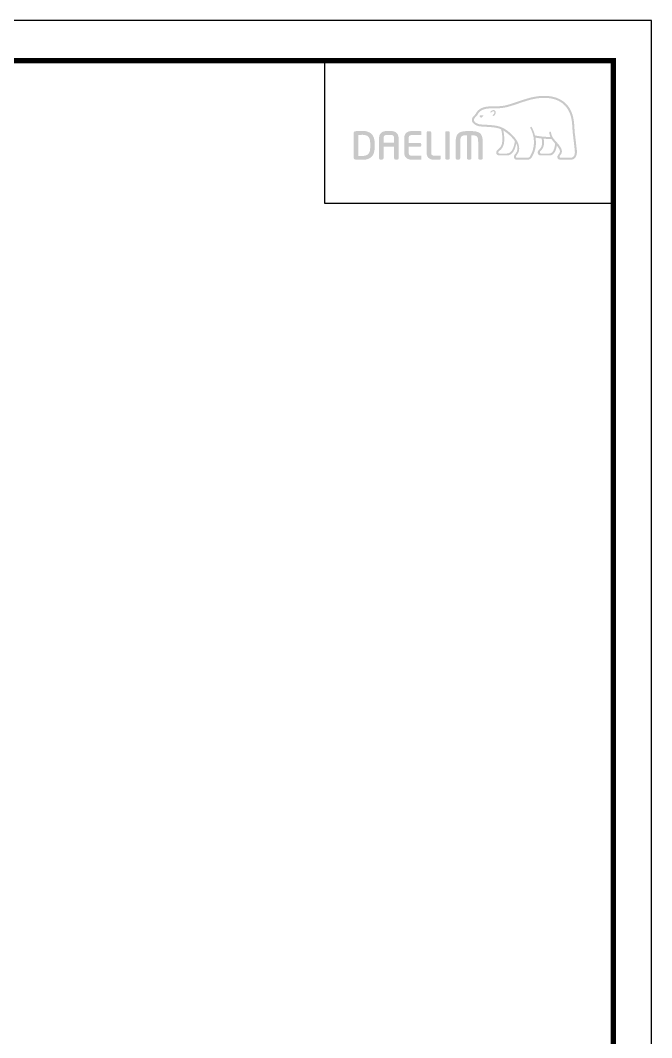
# Model space of a CAD drawing. Extents: x 857 to 1647, y 4681 to 5260.
# Drawn here: x 1436.6 to 1646.7, y 4921.3 to 5259.9 of the extents above; entities that cross this region are included whole.
import ezdxf

# ---------------------------------------------------------------- set-up
doc = ezdxf.new("R2010")
doc.units = 0
doc.header["$LTSCALE"] = 30
doc.header["$MEASUREMENT"] = 0
doc.layers.get('0').update_dxf_attribs({"linetype": 'CONTINUOUS'})

msp = doc.modelspace()

# ---------------------------------------------------------------- hatches: boundary and pattern name
h = msp.add_hatch(color=5)
edge = h.paths.add_edge_path()
edge.add_spline(control_points=[(1618.53, 5231.86), (1615.69, 5235.04), (1611.28, 5235.08), (1608.06, 5234.55)], knot_values=[4, 4, 4, 4, 5, 5, 5, 5], degree=3, periodic=0)
edge.add_spline(control_points=[(1608.06, 5234.55), (1606.11, 5234.22), (1604.22, 5233.58), (1602.39, 5232.96)], knot_values=[5, 5, 5, 5, 6, 6, 6, 6], degree=3, periodic=0)
edge.add_spline(control_points=[(1602.39, 5232.96), (1600.87, 5232.44), (1599.29, 5231.9), (1597.71, 5231.55)], knot_values=[6, 6, 6, 6, 7, 7, 7, 7], degree=3, periodic=0)
edge.add_spline(control_points=[(1597.71, 5231.55), (1596.61, 5231.32), (1595.23, 5231.32), (1594.02, 5231.31)], knot_values=[7, 7, 7, 7, 8, 8, 8, 8], degree=3, periodic=0)
edge.add_spline(control_points=[(1594.02, 5231.31), (1594.02, 5231.31), (1592.85, 5231.29), (1592.85, 5231.29)], knot_values=[8.00001, 8.00001, 8.00001, 8.00001, 9, 9, 9, 9], degree=3, periodic=0)
edge.add_spline(control_points=[(1592.85, 5231.29), (1590.57, 5231.23), (1589, 5230.44), (1588.23, 5228.94)], knot_values=[9, 9, 9, 9, 10, 10, 10, 10], degree=3, periodic=0)
edge.add_spline(control_points=[(1588.23, 5228.94), (1588.23, 5228.94), (1588.19, 5228.88), (1588.19, 5228.88)], knot_values=[10.00001, 10.00001, 10.00001, 10.00001, 11, 11, 11, 11], degree=3, periodic=0)
edge.add_spline(control_points=[(1588.19, 5228.88), (1588.06, 5228.66), (1587.89, 5228.47), (1587.69, 5228.28)], knot_values=[11, 11, 11, 11, 12, 12, 12, 12], degree=3, periodic=0)
edge.add_spline(control_points=[(1587.69, 5228.28), (1587.48, 5228.08), (1587.27, 5227.86), (1587.12, 5227.59)], knot_values=[12, 12, 12, 12, 13, 13, 13, 13], degree=3, periodic=0)
edge.add_spline(control_points=[(1587.12, 5227.59), (1586.82, 5227.08), (1586.8, 5226.56), (1587.05, 5226.08)], knot_values=[13, 13, 13, 13, 14, 14, 14, 14], degree=3, periodic=0)
edge.add_spline(control_points=[(1587.05, 5226.08), (1587.54, 5225.16), (1588.92, 5224.67), (1589.74, 5224.61), (1589.74, 5224.61), (1590.97, 5224.54), (1590.97, 5224.54)], knot_values=[14, 14, 14, 14, 15, 15, 15, 16, 16, 16, 16], degree=3, periodic=0)
edge.add_spline(control_points=[(1590.97, 5224.54), (1592.28, 5224.46), (1593.91, 5224.37), (1594.87, 5224.19)], knot_values=[16, 16, 16, 16, 17, 17, 17, 17], degree=3, periodic=0)
edge.add_spline(control_points=[(1594.87, 5224.19), (1595.48, 5224.08), (1596.07, 5223.89), (1596.62, 5223.65)], knot_values=[17, 17, 17, 17, 18, 18, 18, 18], degree=3, periodic=0)
edge.add_spline(control_points=[(1596.62, 5223.65), (1596.65, 5223.59), (1597.14, 5221.8), (1597.03, 5219.83)], knot_values=[18, 18, 18, 18, 19, 19, 19, 19], degree=3, periodic=0)
edge.add_spline(control_points=[(1597.03, 5219.83), (1596.95, 5218.03), (1596.15, 5217.41), (1595.59, 5216.95)], knot_values=[19, 19, 19, 19, 20, 20, 20, 20], degree=3, periodic=0)
edge.add_spline(control_points=[(1595.59, 5216.95), (1595.59, 5216.95), (1595.03, 5216.52), (1595, 5215.98)], knot_values=[20, 20, 20, 20, 21, 21, 21, 21], degree=3, periodic=0)
edge.add_spline(control_points=[(1595, 5215.98), (1594.97, 5215.7), (1595.05, 5215.44), (1595.22, 5215.26)], knot_values=[21, 21, 21, 21, 22, 22, 22, 22], degree=3, periodic=0)
edge.add_spline(control_points=[(1595.22, 5215.26), (1595.41, 5215.05), (1595.69, 5214.95), (1596.06, 5214.95), (1596.06, 5214.95), (1598.54, 5214.95), (1598.54, 5214.95)], knot_values=[22, 22, 22, 22, 23, 23, 23, 24, 24, 24, 24], degree=3, periodic=0)
edge.add_spline(control_points=[(1598.54, 5214.95), (1600.57, 5214.95), (1601.43, 5217.33), (1601.65, 5218.98)], knot_values=[24, 24, 24, 24, 25, 25, 25, 25], degree=3, periodic=0)
edge.add_spline(control_points=[(1601.65, 5218.98), (1602.25, 5217.8), (1602.23, 5216.46), (1601.47, 5215.61)], knot_values=[25, 25, 25, 25, 26, 26, 26, 26], degree=3, periodic=0)
edge.add_spline(control_points=[(1601.47, 5215.61), (1601.47, 5215.61), (1600.81, 5214.99), (1600.88, 5214.4)], knot_values=[26.00001, 26.00001, 26.00001, 26.00001, 27, 27, 27, 27], degree=3, periodic=0)
edge.add_spline(control_points=[(1600.88, 5214.4), (1600.95, 5213.78), (1601.46, 5213.54), (1601.88, 5213.54), (1601.88, 5213.54), (1605.41, 5213.54), (1605.41, 5213.54)], knot_values=[27, 27, 27, 27, 28, 28, 28, 29, 29, 29, 29], degree=3, periodic=0)
edge.add_spline(control_points=[(1605.41, 5213.54), (1606.04, 5213.54), (1606.53, 5213.82), (1606.86, 5214.36)], knot_values=[29, 29, 29, 29, 30, 30, 30, 30], degree=3, periodic=0)
edge.add_spline(control_points=[(1606.86, 5214.36), (1608.3, 5216.74), (1608.38, 5219.08), (1608.06, 5220.9)], knot_values=[30, 30, 30, 30, 31, 31, 31, 31], degree=3, periodic=0)
edge.add_spline(control_points=[(1608.06, 5220.9), (1608.49, 5220.81), (1609.21, 5220.68), (1610.09, 5220.59)], knot_values=[31, 31, 31, 31, 32, 32, 32, 32], degree=3, periodic=0)
edge.add_spline(control_points=[(1610.09, 5220.59), (1610.15, 5220.34), (1610.25, 5219.78), (1610.25, 5219.78)], knot_values=[32, 32, 32, 32, 33, 33, 33, 33], degree=3, periodic=0)
edge.add_spline(control_points=[(1610.25, 5219.78), (1610.27, 5219.57), (1610.27, 5219.38), (1610.27, 5219.2)], knot_values=[33, 33, 33, 33, 34, 34, 34, 34], degree=3, periodic=0)
edge.add_spline(control_points=[(1610.27, 5219.2), (1610.27, 5217.83), (1609.66, 5217.24), (1609.32, 5216.91)], knot_values=[34, 34, 34, 34, 35, 35, 35, 35], degree=3, periodic=0)
edge.add_spline(control_points=[(1609.32, 5216.91), (1609.31, 5216.91), (1608.84, 5216.44), (1608.79, 5216.04)], knot_values=[35, 35, 35, 35, 36, 36, 36, 36], degree=3, periodic=0)
edge.add_spline(control_points=[(1608.79, 5216.04), (1608.79, 5216.04), (1608.69, 5215.63), (1609.05, 5215.27)], knot_values=[36.00001, 36.00001, 36.00001, 36.00001, 37, 37, 37, 37], degree=3, periodic=0)
edge.add_spline(control_points=[(1609.05, 5215.27), (1609.24, 5215.06), (1609.56, 5214.95), (1609.97, 5214.95), (1609.97, 5214.95), (1612.71, 5214.95), (1612.71, 5214.95)], knot_values=[37, 37, 37, 37, 38, 38, 38, 39, 39, 39, 39], degree=3, periodic=0)
edge.add_spline(control_points=[(1612.71, 5214.95), (1614.47, 5214.95), (1615.01, 5217.12), (1615.18, 5218.23)], knot_values=[39, 39, 39, 39, 40, 40, 40, 40], degree=3, periodic=0)
edge.add_spline(control_points=[(1615.18, 5218.23), (1615.5, 5217.84), (1615.85, 5217.36), (1616.06, 5216.91)], knot_values=[40, 40, 40, 40, 41, 41, 41, 41], degree=3, periodic=0)
edge.add_spline(control_points=[(1616.06, 5216.91), (1616.21, 5216.6), (1616.23, 5216.26), (1616.12, 5215.93)], knot_values=[41, 41, 41, 41, 42, 42, 42, 42], degree=3, periodic=0)
edge.add_spline(control_points=[(1616.12, 5215.93), (1615.94, 5215.35), (1615.21, 5214.93), (1615.36, 5214.24)], knot_values=[42, 42, 42, 42, 43, 43, 43, 43], degree=3, periodic=0)
edge.add_spline(control_points=[(1615.36, 5214.24), (1615.49, 5213.7), (1615.94, 5213.54), (1616.4, 5213.54), (1616.4, 5213.54), (1619.92, 5213.54), (1619.92, 5213.54)], knot_values=[43, 43, 43, 43, 44, 44, 44, 45, 45, 45, 45], degree=3, periodic=0)
edge.add_spline(control_points=[(1619.92, 5213.54), (1619.95, 5213.54), (1620.65, 5213.53), (1621.22, 5214.13)], knot_values=[45, 45, 45, 45, 46, 46, 46, 46], degree=3, periodic=0)
edge.add_spline(control_points=[(1621.22, 5214.13), (1621.75, 5214.7), (1621.95, 5215.54), (1621.83, 5216.72)], knot_values=[46, 46, 46, 46, 47, 47, 47, 47], degree=3, periodic=0)
edge.add_spline(control_points=[(1621.83, 5216.72), (1621.83, 5216.72), (1621.3, 5221.33), (1621.3, 5221.33)], knot_values=[0, 0, 0, 0, 1, 1, 1, 1], degree=3, periodic=0)
edge.add_spline(control_points=[(1621.3, 5221.33), (1621.1, 5222.66), (1621.07, 5223.38), (1621.04, 5224.09), (1621.04, 5224.09), (1620.91, 5225.91), (1620.91, 5225.91)], knot_values=[1, 1, 1, 1, 2, 2, 2, 3, 3, 3, 3], degree=3, periodic=0)
edge.add_spline(control_points=[(1620.91, 5225.91), (1620.64, 5228.39), (1619.84, 5230.4), (1618.53, 5231.86)], knot_values=[3, 3, 3, 3, 4, 4, 4, 4], degree=3, periodic=0)
edge = h.paths.add_edge_path(flags=16)
edge.add_spline(control_points=[(1597.85, 5230.9), (1599.48, 5231.25), (1601.07, 5231.79), (1602.61, 5232.32)], knot_values=[31, 31, 31, 31, 32, 32, 32, 32], degree=3, periodic=0)
edge.add_spline(control_points=[(1602.61, 5232.32), (1604.41, 5232.93), (1606.27, 5233.57), (1608.18, 5233.89)], knot_values=[32, 32, 32, 32, 33, 33, 33, 33], degree=3, periodic=0)
edge.add_spline(control_points=[(1608.18, 5233.89), (1611.22, 5234.39), (1615.39, 5234.36), (1618.01, 5231.42)], knot_values=[33, 33, 33, 33, 34, 34, 34, 34], degree=3, periodic=0)
edge.add_spline(control_points=[(1618.01, 5231.42), (1619.23, 5230.05), (1619.98, 5228.17), (1620.23, 5225.84), (1620.23, 5225.84), (1620.36, 5224.06), (1620.36, 5224.06)], knot_values=[34, 34, 34, 34, 35, 35, 35, 36, 36, 36, 36], degree=3, periodic=0)
edge.add_spline(control_points=[(1620.36, 5224.06), (1620.39, 5223.34), (1620.43, 5222.6), (1620.62, 5221.24), (1620.62, 5221.24), (1621.15, 5216.65), (1621.15, 5216.65)], knot_values=[36, 36, 36, 36, 37, 37, 37, 38, 38, 38, 38], degree=3, periodic=0)
edge.add_spline(control_points=[(1621.15, 5216.65), (1621.24, 5215.7), (1621.09, 5215.01), (1620.73, 5214.6)], knot_values=[38, 38, 38, 38, 39, 39, 39, 39], degree=3, periodic=0)
edge.add_spline(control_points=[(1620.73, 5214.6), (1620.38, 5214.21), (1619.95, 5214.21), (1619.92, 5214.21), (1619.92, 5214.21), (1616.46, 5214.21), (1616.46, 5214.21)], knot_values=[0, 0, 0, 0, 1, 1, 1, 2, 2, 2, 2], degree=3, periodic=0)
edge.add_spline(control_points=[(1616.46, 5214.21), (1616.25, 5214.21), (1616.08, 5214.3), (1616.08, 5214.55)], knot_values=[2, 2, 2, 2, 3, 3, 3, 3], degree=3, periodic=0)
edge.add_spline(control_points=[(1616.08, 5214.55), (1616.08, 5214.91), (1616.55, 5215.21), (1616.72, 5215.67)], knot_values=[3, 3, 3, 3, 4, 4, 4, 4], degree=3, periodic=0)
edge.add_spline(control_points=[(1616.72, 5215.67), (1616.92, 5216.17), (1616.9, 5216.72), (1616.67, 5217.2)], knot_values=[4, 4, 4, 4, 5, 5, 5, 5], degree=3, periodic=0)
edge.add_spline(control_points=[(1616.67, 5217.2), (1616.26, 5218.07), (1615.65, 5218.75), (1615.06, 5219.42)], knot_values=[5, 5, 5, 5, 6, 6, 6, 6], degree=3, periodic=0)
edge.add_spline(control_points=[(1615.06, 5219.42), (1614.22, 5220.36), (1613.32, 5221.26), (1613.26, 5222.56)], knot_values=[6, 6, 6, 6, 7, 7, 7, 7], degree=3, periodic=0)
edge.add_spline(control_points=[(1613.26, 5222.56), (1613.24, 5222.74), (1613.16, 5222.93), (1612.97, 5222.92)], knot_values=[7, 7, 7, 7, 8, 8, 8, 8], degree=3, periodic=0)
edge.add_spline(control_points=[(1612.97, 5222.92), (1612.79, 5222.91), (1612.67, 5222.74), (1612.67, 5222.51)], knot_values=[8, 8, 8, 8, 9, 9, 9, 9], degree=3, periodic=0)
edge.add_spline(control_points=[(1612.67, 5222.51), (1612.71, 5222.01), (1612.84, 5221.56), (1613.01, 5221.15)], knot_values=[9, 9, 9, 9, 10, 10, 10, 10], degree=3, periodic=0)
edge.add_spline(control_points=[(1613.01, 5221.15), (1610.74, 5221.05), (1608.45, 5221.51), (1607.9, 5221.62)], knot_values=[10, 10, 10, 10, 11, 11, 11, 11], degree=3, periodic=0)
edge.add_spline(control_points=[(1607.9, 5221.62), (1607.5, 5223.25), (1606.85, 5224.3), (1606.84, 5224.33)], knot_values=[11, 11, 11, 11, 12, 12, 12, 12], degree=3, periodic=0)
edge.add_spline(control_points=[(1606.84, 5224.33), (1606.74, 5224.49), (1606.56, 5224.55), (1606.43, 5224.47)], knot_values=[12, 12, 12, 12, 13, 13, 13, 13], degree=3, periodic=0)
edge.add_spline(control_points=[(1606.43, 5224.47), (1606.3, 5224.39), (1606.27, 5224.19), (1606.37, 5224.04)], knot_values=[13, 13, 13, 13, 14, 14, 14, 14], degree=3, periodic=0)
edge.add_spline(control_points=[(1606.37, 5224.04), (1606.4, 5223.99), (1609.11, 5219.38), (1606.28, 5214.7)], knot_values=[14, 14, 14, 14, 15, 15, 15, 15], degree=3, periodic=0)
edge.add_spline(control_points=[(1606.28, 5214.7), (1606.08, 5214.37), (1605.8, 5214.21), (1605.41, 5214.21), (1605.41, 5214.21), (1601.9, 5214.21), (1601.9, 5214.21)], knot_values=[15, 15, 15, 15, 16, 16, 16, 17, 17, 17, 17], degree=3, periodic=0)
edge.add_spline(control_points=[(1601.9, 5214.21), (1601.75, 5214.21), (1601.54, 5214.31), (1601.54, 5214.55)], knot_values=[17, 17, 17, 17, 18, 18, 18, 18], degree=3, periodic=0)
edge.add_spline(control_points=[(1601.54, 5214.55), (1601.54, 5214.79), (1601.88, 5215.16), (1601.88, 5215.16)], knot_values=[18, 18, 18, 18, 19, 19, 19, 19], degree=3, periodic=0)
edge.add_spline(control_points=[(1601.88, 5215.16), (1603.29, 5216.74), (1602.58, 5219.2), (1601.21, 5220.83)], knot_values=[19, 19, 19, 19, 20, 20, 20, 20], degree=3, periodic=0)
edge.add_spline(control_points=[(1601.21, 5220.83), (1599.89, 5222.4), (1597.74, 5224.37), (1594.99, 5224.86)], knot_values=[20, 20, 20, 20, 21, 21, 21, 21], degree=3, periodic=0)
edge.add_spline(control_points=[(1594.99, 5224.86), (1593.99, 5225.04), (1592.34, 5225.14), (1591.01, 5225.21), (1591.01, 5225.21), (1589.79, 5225.28), (1589.79, 5225.28)], knot_values=[21, 21, 21, 21, 22, 22, 22, 23, 23, 23, 23], degree=3, periodic=0)
edge.add_spline(control_points=[(1589.79, 5225.28), (1589.12, 5225.33), (1588, 5225.75), (1587.65, 5226.4)], knot_values=[23, 23, 23, 23, 24, 24, 24, 24], degree=3, periodic=0)
edge.add_spline(control_points=[(1587.65, 5226.4), (1587.5, 5226.67), (1587.52, 5226.95), (1587.71, 5227.25)], knot_values=[24, 24, 24, 24, 25, 25, 25, 25], degree=3, periodic=0)
edge.add_spline(control_points=[(1587.71, 5227.25), (1587.83, 5227.45), (1588, 5227.63), (1588.18, 5227.81)], knot_values=[25, 25, 25, 25, 26, 26, 26, 26], degree=3, periodic=0)
edge.add_spline(control_points=[(1588.18, 5227.81), (1588.39, 5228.03), (1588.61, 5228.25), (1588.78, 5228.54)], knot_values=[26, 26, 26, 26, 27, 27, 27, 27], degree=3, periodic=0)
edge.add_spline(control_points=[(1588.78, 5228.54), (1588.78, 5228.54), (1588.83, 5228.63), (1588.83, 5228.63)], knot_values=[27.00001, 27.00001, 27.00001, 27.00001, 28, 28, 28, 28], degree=3, periodic=0)
edge.add_spline(control_points=[(1588.83, 5228.63), (1589.5, 5229.9), (1590.84, 5230.56), (1592.88, 5230.62)], knot_values=[28, 28, 28, 28, 29, 29, 29, 29], degree=3, periodic=0)
edge.add_spline(control_points=[(1592.88, 5230.62), (1592.88, 5230.62), (1594.02, 5230.63), (1594.02, 5230.63)], knot_values=[29.00001, 29.00001, 29.00001, 29.00001, 30, 30, 30, 30], degree=3, periodic=0)
edge.add_spline(control_points=[(1594.02, 5230.63), (1595.26, 5230.64), (1596.69, 5230.65), (1597.85, 5230.9)], knot_values=[30, 30, 30, 30, 31, 31, 31, 31], degree=3, periodic=0)
edge = h.paths.add_edge_path(flags=0)
edge.add_spline(control_points=[(1594.51, 5229.95), (1594.74, 5229.77), (1594.89, 5229.51), (1594.85, 5229.19)], knot_values=[8, 8, 8, 8, 9, 9, 9, 9], degree=3, periodic=0)
edge.add_spline(control_points=[(1594.85, 5229.19), (1594.81, 5228.74), (1594.42, 5228.25), (1594.12, 5228.1)], knot_values=[7, 7, 7, 7, 8, 8, 8, 8], degree=3, periodic=0)
edge.add_spline(control_points=[(1594.12, 5228.1), (1594.02, 5228.06), (1593.88, 5228.09), (1593.84, 5228.19)], knot_values=[6, 6, 6, 6, 7, 7, 7, 7], degree=3, periodic=0)
edge.add_spline(control_points=[(1593.84, 5228.19), (1593.79, 5228.29), (1593.85, 5228.42), (1593.95, 5228.48)], knot_values=[5, 5, 5, 5, 6, 6, 6, 6], degree=3, periodic=0)
edge.add_spline(control_points=[(1593.95, 5228.48), (1594.12, 5228.58), (1594.37, 5228.9), (1594.4, 5229.18)], knot_values=[4, 4, 4, 4, 5, 5, 5, 5], degree=3, periodic=0)
edge.add_spline(control_points=[(1594.4, 5229.18), (1594.42, 5229.35), (1594.37, 5229.49), (1594.23, 5229.59)], knot_values=[3, 3, 3, 3, 4, 4, 4, 4], degree=3, periodic=0)
edge.add_spline(control_points=[(1594.23, 5229.59), (1593.87, 5229.84), (1593.44, 5229.34), (1593.4, 5229.31)], knot_values=[2, 2, 2, 2, 3, 3, 3, 3], degree=3, periodic=0)
edge.add_spline(control_points=[(1593.4, 5229.31), (1593.32, 5229.22), (1593.19, 5229.2), (1593.12, 5229.27)], knot_values=[1, 1, 1, 1, 2, 2, 2, 2], degree=3, periodic=0)
edge.add_spline(control_points=[(1593.12, 5229.27), (1593.02, 5229.34), (1593.04, 5229.48), (1593.12, 5229.57)], knot_values=[0, 0, 0, 0, 1, 1, 1, 1], degree=3, periodic=0)
edge.add_spline(control_points=[(1593.12, 5229.57), (1593.34, 5229.81), (1593.95, 5230.33), (1594.51, 5229.95)], knot_values=[9, 9, 9, 9, 10, 10, 10, 10], degree=3, periodic=0)
edge = h.paths.add_edge_path(flags=16)
edge.add_spline(control_points=[(1597.67, 5219.8), (1597.74, 5221.22), (1597.53, 5222.53), (1597.37, 5223.25), (1597.37, 5223.25), (1599.58, 5221.99), (1601.2, 5219.72)], knot_values=[5, 5, 5, 5, 6, 6, 6, 7, 7, 7, 7], degree=3, periodic=0)
edge.add_spline(control_points=[(1601.2, 5219.72), (1601.07, 5218.75), (1600.54, 5215.59), (1598.54, 5215.59), (1598.54, 5215.59), (1596.06, 5215.59), (1596.06, 5215.59)], knot_values=[0, 0, 0, 0, 1, 1, 1, 2, 2, 2, 2], degree=3, periodic=0)
edge.add_spline(control_points=[(1596.06, 5215.59), (1595.87, 5215.59), (1595.66, 5215.74), (1595.66, 5215.98)], knot_values=[2, 2, 2, 2, 3, 3, 3, 3], degree=3, periodic=0)
edge.add_spline(control_points=[(1595.66, 5215.98), (1595.66, 5216.21), (1595.97, 5216.45), (1596, 5216.46)], knot_values=[3, 3, 3, 3, 4, 4, 4, 4], degree=3, periodic=0)
edge.add_spline(control_points=[(1596, 5216.46), (1596.62, 5216.96), (1597.56, 5217.72), (1597.67, 5219.8)], knot_values=[4, 4, 4, 4, 5, 5, 5, 5], degree=3, periodic=0)
edge = h.paths.add_edge_path(flags=0)
edge.add_spline(control_points=[(1590.71, 5228.25), (1590.71, 5228.25), (1590.79, 5228.21), (1590.67, 5228.07)], knot_values=[1.00001, 1.00001, 1.00001, 1.00001, 2, 2, 2, 2], degree=3, periodic=0)
edge.add_spline(control_points=[(1590.67, 5228.07), (1590.37, 5227.65), (1590.07, 5227.56), (1590.07, 5227.56)], knot_values=[2, 2, 2, 2, 2.99999, 2.99999, 2.99999, 2.99999], degree=3, periodic=0)
edge.add_spline(control_points=[(1590.07, 5227.56), (1590.07, 5227.56), (1589.85, 5227.48), (1589.72, 5227.63)], knot_values=[3.00001, 3.00001, 3.00001, 3.00001, 4, 4, 4, 4], degree=3, periodic=0)
edge.add_spline(control_points=[(1589.72, 5227.63), (1589.47, 5227.93), (1589.45, 5228.1), (1589.45, 5228.1), (1589.45, 5228.1), (1589.43, 5228.23), (1589.56, 5228.26)], knot_values=[4, 4, 4, 4, 5, 5, 5, 6, 6, 6, 6], degree=3, periodic=0)
edge.add_spline(control_points=[(1590.71, 5228.25), (1590.07, 5228.49), (1589.56, 5228.26), (1589.56, 5228.26)], knot_values=[0.00001, 0.00001, 0.00001, 0.00001, 1, 1, 1, 1], degree=3, periodic=0)
edge = h.paths.add_edge_path(flags=16)
edge.add_spline(control_points=[(1610.77, 5220.53), (1611.55, 5220.48), (1612.52, 5220.44), (1613.35, 5220.49)], knot_values=[6, 6, 6, 6, 7, 7, 7, 7], degree=3, periodic=0)
edge.add_spline(control_points=[(1613.35, 5220.49), (1613.67, 5219.99), (1614.2, 5219.37), (1614.6, 5218.9)], knot_values=[7, 7, 7, 7, 8, 8, 8, 8], degree=3, periodic=0)
edge.add_spline(control_points=[(1614.6, 5218.9), (1614.6, 5218.86), (1614.38, 5215.59), (1612.71, 5215.59)], knot_values=[9, 9, 9, 9, 10, 10, 10, 10], degree=3, periodic=0)
edge.add_spline(control_points=[(1612.71, 5215.59), (1612.71, 5215.59), (1609.89, 5215.59), (1609.89, 5215.59)], knot_values=[0, 0, 0, 0, 1, 1, 1, 1], degree=3, periodic=0)
edge.add_spline(control_points=[(1609.89, 5215.59), (1609.67, 5215.59), (1609.51, 5215.76), (1609.51, 5215.98)], knot_values=[1, 1, 1, 1, 2, 2, 2, 2], degree=3, periodic=0)
edge.add_spline(control_points=[(1609.51, 5215.98), (1609.51, 5216.19), (1609.74, 5216.44), (1609.76, 5216.45)], knot_values=[2, 2, 2, 2, 3, 3, 3, 3], degree=3, periodic=0)
edge.add_spline(control_points=[(1609.76, 5216.45), (1610.34, 5217.01), (1610.92, 5217.77), (1610.92, 5219.19)], knot_values=[3, 3, 3, 3, 4, 4, 4, 4], degree=3, periodic=0)
edge.add_spline(control_points=[(1610.92, 5219.19), (1610.92, 5219.4), (1610.91, 5219.62), (1610.88, 5219.85)], knot_values=[4, 4, 4, 4, 5, 5, 5, 5], degree=3, periodic=0)
edge.add_spline(control_points=[(1610.88, 5219.85), (1610.88, 5219.85), (1610.81, 5220.26), (1610.77, 5220.53)], knot_values=[5.00001, 5.00001, 5.00001, 5.00001, 6, 6, 6, 6], degree=3, periodic=0)
h = msp.add_hatch(color=5)
edge = h.paths.add_edge_path()
edge.add_spline(control_points=[(1554.52, 5219.15), (1554.52, 5221.74), (1553.14, 5223.12), (1550.52, 5223.12)], knot_values=[7, 7, 7, 7, 8, 8, 8, 8], degree=3, periodic=0)
edge.add_spline(control_points=[(1550.52, 5223.12), (1549.56, 5223.12), (1548.34, 5223.07), (1547.94, 5223)], knot_values=[0, 0, 0, 0, 1, 1, 1, 1], degree=3, periodic=0)
edge.add_spline(control_points=[(1547.94, 5223), (1547.7, 5222.96), (1547.54, 5222.77), (1547.54, 5222.53), (1547.54, 5222.53), (1547.54, 5214.11), (1547.54, 5214.11)], knot_values=[1, 1, 1, 1, 2, 2, 2, 3, 3, 3, 3], degree=3, periodic=0)
edge.add_spline(control_points=[(1547.54, 5214.11), (1547.54, 5213.85), (1547.7, 5213.67), (1547.96, 5213.62)], knot_values=[3, 3, 3, 3, 4, 4, 4, 4], degree=3, periodic=0)
edge.add_spline(control_points=[(1547.96, 5213.62), (1548.34, 5213.57), (1549.55, 5213.5), (1550.52, 5213.5)], knot_values=[4, 4, 4, 4, 5, 5, 5, 5], degree=3, periodic=0)
edge.add_spline(control_points=[(1550.52, 5213.5), (1553.14, 5213.5), (1554.52, 5214.88), (1554.52, 5217.49), (1554.52, 5217.49), (1554.52, 5219.15), (1554.52, 5219.15)], knot_values=[5, 5, 5, 5, 6, 6, 6, 7, 7, 7, 7], degree=3, periodic=0)
edge = h.paths.add_edge_path(flags=16)
edge.add_spline(control_points=[(1550.51, 5221.83), (1552.26, 5221.83), (1553.04, 5220.99), (1553.04, 5219.15), (1553.04, 5219.15), (1553.04, 5218.73), (1553.04, 5218.32)], knot_values=[4, 4, 4, 4, 5, 5, 5, 5.5, 5.5, 5.5, 5.5], degree=3, periodic=0)
edge.add_spline(control_points=[(1553.04, 5218.32), (1553.04, 5217.9), (1553.04, 5217.49), (1553.04, 5217.49)], knot_values=[5.5, 5.5, 5.5, 5.5, 6, 6, 6, 6], degree=3, periodic=0)
edge.add_spline(control_points=[(1553.04, 5217.49), (1553.04, 5215.68), (1552.21, 5214.8), (1550.52, 5214.8)], knot_values=[0, 0, 0, 0, 1, 1, 1, 1], degree=3, periodic=0)
edge.add_spline(control_points=[(1550.52, 5214.8), (1550.52, 5214.8), (1549.35, 5214.82), (1549.05, 5214.83), (1549.05, 5214.83), (1549.05, 5221.75), (1549.05, 5221.75)], knot_values=[1.00001, 1.00001, 1.00001, 1.00001, 2, 2, 2, 3, 3, 3, 3], degree=3, periodic=0)
edge.add_spline(control_points=[(1549.05, 5221.75), (1549.66, 5221.82), (1550.51, 5221.83), (1550.51, 5221.83)], knot_values=[3, 3, 3, 3, 4, 4, 4, 4], degree=3, periodic=0)
h = msp.add_hatch(color=5)
edge = h.paths.add_edge_path()
edge.add_spline(control_points=[(1562.51, 5220.41), (1562.51, 5222.29), (1561.61, 5223.12), (1559.6, 5223.12)], knot_values=[13, 13, 13, 13, 14, 14, 14, 14], degree=3, periodic=0)
edge.add_spline(control_points=[(1559.6, 5223.12), (1559.6, 5223.12), (1558.87, 5223.12), (1558.87, 5223.12)], knot_values=[0.00001, 0.00001, 0.00001, 0.00001, 1, 1, 1, 1], degree=3, periodic=0)
edge.add_spline(control_points=[(1558.87, 5223.12), (1556.86, 5223.12), (1555.97, 5222.29), (1555.97, 5220.41), (1555.97, 5220.41), (1555.97, 5214), (1555.97, 5214)], knot_values=[1, 1, 1, 1, 2, 2, 2, 3, 3, 3, 3], degree=3, periodic=0)
edge.add_spline(control_points=[(1555.97, 5214), (1555.97, 5213.77), (1556.15, 5213.59), (1556.37, 5213.59)], knot_values=[3, 3, 3, 3, 4, 4, 4, 4], degree=3, periodic=0)
edge.add_spline(control_points=[(1556.37, 5213.59), (1556.37, 5213.59), (1557.07, 5213.59), (1557.07, 5213.59)], knot_values=[4.00001, 4.00001, 4.00001, 4.00001, 5, 5, 5, 5], degree=3, periodic=0)
edge.add_spline(control_points=[(1557.07, 5213.59), (1557.31, 5213.59), (1557.47, 5213.81), (1557.47, 5214), (1557.47, 5214), (1557.47, 5214.92), (1557.47, 5215.86)], knot_values=[5, 5, 5, 5, 6, 6, 6, 6.5, 6.5, 6.5, 6.5], degree=3, periodic=0)
edge.add_spline(control_points=[(1557.47, 5215.86), (1557.47, 5216.81), (1557.47, 5217.77), (1557.47, 5217.84), (1557.47, 5217.84), (1561.01, 5217.84), (1561.01, 5217.84)], knot_values=[6.5, 6.5, 6.5, 6.5, 7, 7, 7, 8, 8, 8, 8], degree=3, periodic=0)
edge.add_spline(control_points=[(1561.01, 5217.84), (1561.01, 5217.69), (1561.01, 5214), (1561.01, 5214)], knot_values=[8, 8, 8, 8, 9, 9, 9, 9], degree=3, periodic=0)
edge.add_spline(control_points=[(1561.01, 5214), (1561.01, 5213.77), (1561.19, 5213.59), (1561.41, 5213.59)], knot_values=[9, 9, 9, 9, 10, 10, 10, 10], degree=3, periodic=0)
edge.add_spline(control_points=[(1561.41, 5213.59), (1561.41, 5213.59), (1562.11, 5213.59), (1562.11, 5213.59)], knot_values=[10.00001, 10.00001, 10.00001, 10.00001, 11, 11, 11, 11], degree=3, periodic=0)
edge.add_spline(control_points=[(1562.11, 5213.59), (1562.35, 5213.59), (1562.51, 5213.82), (1562.51, 5214), (1562.51, 5214), (1562.51, 5220.41), (1562.51, 5220.41)], knot_values=[11, 11, 11, 11, 12, 12, 12, 13, 13, 13, 13], degree=3, periodic=0)
edge = h.paths.add_edge_path(flags=16)
edge.add_spline(control_points=[(1557.47, 5220.41), (1557.47, 5221.6), (1557.81, 5221.8), (1558.87, 5221.8)], knot_values=[2, 2, 2, 2, 3, 3, 3, 3], degree=3, periodic=0)
edge.add_spline(control_points=[(1558.87, 5221.8), (1558.87, 5221.8), (1559.6, 5221.8), (1559.6, 5221.8)], knot_values=[3.00001, 3.00001, 3.00001, 3.00001, 4, 4, 4, 4], degree=3, periodic=0)
edge.add_spline(control_points=[(1559.6, 5221.8), (1560.66, 5221.8), (1561.01, 5221.6), (1561.01, 5220.41)], knot_values=[4, 4, 4, 4, 5, 5, 5, 5], degree=3, periodic=0)
edge.add_spline(control_points=[(1561.01, 5220.41), (1561.01, 5220.41), (1561.01, 5219.27), (1561.01, 5219.16)], knot_values=[5.00001, 5.00001, 5.00001, 5.00001, 6, 6, 6, 6], degree=3, periodic=0)
edge.add_spline(control_points=[(1561.01, 5219.16), (1561.01, 5219.16), (1557.47, 5219.16), (1557.47, 5219.16)], knot_values=[0, 0, 0, 0, 1, 1, 1, 1], degree=3, periodic=0)
edge.add_spline(control_points=[(1557.47, 5219.16), (1557.47, 5219.27), (1557.47, 5220.41), (1557.47, 5220.41)], knot_values=[1, 1, 1, 1, 2, 2, 2, 2], degree=3, periodic=0)
h = msp.add_hatch(color=5)
edge = h.paths.add_edge_path()
edge.add_spline(control_points=[(1565.88, 5219.15), (1565.88, 5219.27), (1565.88, 5220.67), (1565.88, 5220.67)], knot_values=[14, 14, 14, 14, 15, 15, 15, 15], degree=3, periodic=0)
edge.add_spline(control_points=[(1565.88, 5220.67), (1565.88, 5221.38), (1565.88, 5221.77), (1567.27, 5221.77), (1567.27, 5221.77), (1567.96, 5221.77), (1568.65, 5221.77)], knot_values=[15, 15, 15, 15, 16, 16, 16, 16.5, 16.5, 16.5, 16.5], degree=3, periodic=0)
edge.add_spline(control_points=[(1568.65, 5221.77), (1569.34, 5221.77), (1570.03, 5221.77), (1570.03, 5221.77), (1570.03, 5221.77), (1570.03, 5222.08), (1570.03, 5222.39)], knot_values=[16.5, 16.5, 16.5, 16.5, 17, 17, 17, 17.5, 17.5, 17.5, 17.5], degree=3, periodic=0)
edge.add_spline(control_points=[(1570.03, 5222.39), (1570.03, 5222.71), (1570.03, 5223.02), (1570.03, 5223.02)], knot_values=[17.5, 17.5, 17.5, 17.5, 18, 18, 18, 18], degree=3, periodic=0)
edge.add_spline(control_points=[(1570.03, 5223.02), (1570.03, 5223.02), (1569.75, 5223.05), (1569.75, 5223.05)], knot_values=[18.00001, 18.00001, 18.00001, 18.00001, 19, 19, 19, 19], degree=3, periodic=0)
edge.add_spline(control_points=[(1569.75, 5223.05), (1569.19, 5223.09), (1567.95, 5223.12), (1567.25, 5223.12)], knot_values=[19, 19, 19, 19, 20, 20, 20, 20], degree=3, periodic=0)
edge.add_spline(control_points=[(1567.25, 5223.12), (1565.3, 5223.12), (1564.36, 5222.33), (1564.36, 5220.67)], knot_values=[20, 20, 20, 20, 21, 21, 21, 21], degree=3, periodic=0)
edge.add_spline(control_points=[(1564.36, 5220.67), (1564.36, 5220.67), (1564.36, 5215.95), (1564.36, 5215.95)], knot_values=[0, 0, 0, 0, 1, 1, 1, 1], degree=3, periodic=0)
edge.add_spline(control_points=[(1564.36, 5215.95), (1564.36, 5214.3), (1565.3, 5213.5), (1567.25, 5213.5)], knot_values=[1, 1, 1, 1, 2, 2, 2, 2], degree=3, periodic=0)
edge.add_spline(control_points=[(1567.25, 5213.5), (1568.11, 5213.5), (1569.27, 5213.52), (1569.75, 5213.57)], knot_values=[2, 2, 2, 2, 3, 3, 3, 3], degree=3, periodic=0)
edge.add_spline(control_points=[(1569.75, 5213.57), (1569.75, 5213.57), (1569.96, 5213.58), (1569.96, 5213.58)], knot_values=[3.00001, 3.00001, 3.00001, 3.00001, 3.99999, 3.99999, 3.99999, 3.99999], degree=3, periodic=0)
edge.add_spline(control_points=[(1569.96, 5213.58), (1569.96, 5213.58), (1569.96, 5213.58), (1569.96, 5213.58), (1569.96, 5213.58), (1570.03, 5213.59), (1570.03, 5213.59)], knot_values=[3.99999, 3.99999, 3.99999, 3.99999, 4, 4, 4, 4.99999, 4.99999, 4.99999, 4.99999], degree=3, periodic=0)
edge.add_spline(control_points=[(1570.03, 5213.59), (1570.03, 5213.59), (1570.03, 5213.59), (1570.03, 5213.59), (1570.03, 5213.59), (1570.03, 5213.91), (1570.03, 5214.22)], knot_values=[4.99999, 4.99999, 4.99999, 4.99999, 5.25, 5.25, 5.25, 5.5, 5.5, 5.5, 5.5], degree=3, periodic=0)
edge.add_spline(control_points=[(1570.03, 5214.22), (1570.03, 5214.54), (1570.03, 5214.86), (1570.03, 5214.86), (1570.03, 5214.86), (1567.27, 5214.86), (1567.27, 5214.86)], knot_values=[5.5, 5.5, 5.5, 5.5, 6, 6, 6, 7, 7, 7, 7], degree=3, periodic=0)
edge.add_spline(control_points=[(1567.27, 5214.86), (1565.88, 5214.86), (1565.88, 5215.24), (1565.88, 5215.95), (1565.88, 5215.95), (1565.88, 5217.71), (1565.88, 5217.85)], knot_values=[7, 7, 7, 7, 8, 8, 8, 9, 9, 9, 9], degree=3, periodic=0)
edge.add_spline(control_points=[(1565.88, 5217.85), (1566.01, 5217.85), (1569.61, 5217.85), (1569.61, 5217.85)], knot_values=[9, 9, 9, 9, 10, 10, 10, 10], degree=3, periodic=0)
edge.add_spline(control_points=[(1569.61, 5217.85), (1569.83, 5217.85), (1570.03, 5218.02), (1570.03, 5218.25)], knot_values=[10, 10, 10, 10, 11, 11, 11, 11], degree=3, periodic=0)
edge.add_spline(control_points=[(1570.03, 5218.25), (1570.03, 5218.25), (1570.03, 5218.72), (1570.03, 5218.72)], knot_values=[11.00001, 11.00001, 11.00001, 11.00001, 12, 12, 12, 12], degree=3, periodic=0)
edge.add_spline(control_points=[(1570.03, 5218.72), (1570.03, 5218.96), (1569.83, 5219.15), (1569.61, 5219.15), (1569.61, 5219.15), (1566.01, 5219.15), (1565.88, 5219.15)], knot_values=[12, 12, 12, 12, 13, 13, 13, 14, 14, 14, 14], degree=3, periodic=0)
h = msp.add_hatch(color=5)
edge = h.paths.add_edge_path()
edge.add_spline(control_points=[(1574.63, 5214.86), (1573.34, 5214.86), (1573.34, 5215.35), (1573.34, 5215.82), (1573.34, 5215.82), (1573.34, 5222.62), (1573.34, 5222.62)], knot_values=[9, 9, 9, 9, 10, 10, 10, 11, 11, 11, 11], degree=3, periodic=0)
edge.add_spline(control_points=[(1573.34, 5222.62), (1573.34, 5222.85), (1573.14, 5223.04), (1572.91, 5223.04)], knot_values=[11, 11, 11, 11, 12, 12, 12, 12], degree=3, periodic=0)
edge.add_spline(control_points=[(1572.91, 5223.04), (1572.91, 5223.04), (1572.27, 5223.04), (1572.27, 5223.04)], knot_values=[12.00001, 12.00001, 12.00001, 12.00001, 12.99999, 12.99999, 12.99999, 12.99999], degree=3, periodic=0)
edge.add_spline(control_points=[(1572.27, 5223.04), (1572.03, 5223.04), (1571.83, 5222.85), (1571.83, 5222.62), (1571.83, 5222.62), (1571.83, 5215.95), (1571.83, 5215.95)], knot_values=[0, 0, 0, 0, 1, 1, 1, 2, 2, 2, 2], degree=3, periodic=0)
edge.add_spline(control_points=[(1571.83, 5215.95), (1571.83, 5213.78), (1573.32, 5213.5), (1574.61, 5213.5)], knot_values=[2, 2, 2, 2, 3, 3, 3, 3], degree=3, periodic=0)
edge.add_spline(control_points=[(1574.61, 5213.5), (1575.56, 5213.5), (1575.79, 5213.54), (1576.08, 5213.59)], knot_values=[3, 3, 3, 3, 4, 4, 4, 4], degree=3, periodic=0)
edge.add_spline(control_points=[(1576.08, 5213.59), (1576.08, 5213.59), (1576.25, 5213.61), (1576.25, 5213.61)], knot_values=[4.00001, 4.00001, 4.00001, 4.00001, 4.99999, 4.99999, 4.99999, 4.99999], degree=3, periodic=0)
edge.add_spline(control_points=[(1576.25, 5213.61), (1576.25, 5213.61), (1576.25, 5213.61), (1576.25, 5213.61), (1576.25, 5213.61), (1576.46, 5213.65), (1576.46, 5213.65)], knot_values=[4.99999, 4.99999, 4.99999, 4.99999, 5.499995, 5.499995, 5.499995, 5.99999, 5.99999, 5.99999, 5.99999], degree=3, periodic=0)
edge.add_spline(control_points=[(1576.46, 5213.65), (1576.46, 5213.65), (1576.46, 5213.65), (1576.46, 5213.65), (1576.46, 5213.65), (1576.53, 5213.66), (1576.53, 5213.66)], knot_values=[5.99999, 5.99999, 5.99999, 5.99999, 6.499995, 6.499995, 6.499995, 6.99999, 6.99999, 6.99999, 6.99999], degree=3, periodic=0)
edge.add_spline(control_points=[(1576.53, 5213.66), (1576.53, 5213.66), (1576.53, 5213.66), (1576.53, 5213.66), (1576.53, 5213.66), (1576.53, 5213.96), (1576.53, 5214.26)], knot_values=[6.99999, 6.99999, 6.99999, 6.99999, 7.25, 7.25, 7.25, 7.5, 7.5, 7.5, 7.5], degree=3, periodic=0)
edge.add_spline(control_points=[(1576.53, 5214.26), (1576.53, 5214.56), (1576.53, 5214.86), (1576.53, 5214.86), (1576.53, 5214.86), (1574.63, 5214.86), (1574.63, 5214.86)], knot_values=[7.5, 7.5, 7.5, 7.5, 8, 8, 8, 9, 9, 9, 9], degree=3, periodic=0)
h = msp.add_hatch(color=5)
edge = h.paths.add_edge_path()
edge.add_spline(control_points=[(1579.12, 5213.59), (1579.36, 5213.59), (1579.51, 5213.81), (1579.51, 5214), (1579.51, 5214), (1579.51, 5222.63), (1579.51, 5222.63)], knot_values=[4, 4, 4, 4, 5, 5, 5, 6, 6, 6, 6], degree=3, periodic=0)
edge.add_spline(control_points=[(1579.51, 5222.63), (1579.51, 5222.86), (1579.34, 5223.04), (1579.12, 5223.04)], knot_values=[6, 6, 6, 6, 7, 7, 7, 7], degree=3, periodic=0)
edge.add_spline(control_points=[(1579.12, 5223.04), (1579.12, 5223.04), (1578.42, 5223.04), (1578.42, 5223.04)], knot_values=[7.00001, 7.00001, 7.00001, 7.00001, 7.99999, 7.99999, 7.99999, 7.99999], degree=3, periodic=0)
edge.add_spline(control_points=[(1578.42, 5223.04), (1578.16, 5223.04), (1578.01, 5222.83), (1578.01, 5222.63), (1578.01, 5222.63), (1578.01, 5214), (1578.01, 5214)], knot_values=[0, 0, 0, 0, 1, 1, 1, 2, 2, 2, 2], degree=3, periodic=0)
edge.add_spline(control_points=[(1578.01, 5214), (1578.01, 5213.77), (1578.2, 5213.59), (1578.42, 5213.59)], knot_values=[2, 2, 2, 2, 3, 3, 3, 3], degree=3, periodic=0)
edge.add_spline(control_points=[(1578.42, 5213.59), (1578.42, 5213.59), (1579.12, 5213.59), (1579.12, 5213.59)], knot_values=[3.00001, 3.00001, 3.00001, 3.00001, 4, 4, 4, 4], degree=3, periodic=0)
h = msp.add_hatch(color=5)
edge = h.paths.add_edge_path()
edge.add_spline(control_points=[(1583.01, 5219.19), (1583.01, 5221.46), (1583.32, 5221.68), (1585.25, 5221.69)], knot_values=[5, 5, 5, 5, 6, 6, 6, 6], degree=3, periodic=0)
edge.add_spline(control_points=[(1585.25, 5221.69), (1585.25, 5221.56), (1585.25, 5214), (1585.25, 5214)], knot_values=[6, 6, 6, 6, 7, 7, 7, 7], degree=3, periodic=0)
edge.add_spline(control_points=[(1585.25, 5214), (1585.25, 5213.76), (1585.43, 5213.59), (1585.66, 5213.59)], knot_values=[7, 7, 7, 7, 8, 8, 8, 8], degree=3, periodic=0)
edge.add_spline(control_points=[(1585.66, 5213.59), (1585.66, 5213.59), (1586.35, 5213.59), (1586.35, 5213.59)], knot_values=[8.00001, 8.00001, 8.00001, 8.00001, 9, 9, 9, 9], degree=3, periodic=0)
edge.add_spline(control_points=[(1586.35, 5213.59), (1586.61, 5213.59), (1586.76, 5213.81), (1586.76, 5214), (1586.76, 5214), (1586.76, 5221.53), (1586.76, 5221.68)], knot_values=[9, 9, 9, 9, 10, 10, 10, 11, 11, 11, 11], degree=3, periodic=0)
edge.add_spline(control_points=[(1586.76, 5221.68), (1587.66, 5221.67), (1588.23, 5221.58), (1588.55, 5221.26)], knot_values=[11, 11, 11, 11, 12, 12, 12, 12], degree=3, periodic=0)
edge.add_spline(control_points=[(1588.55, 5221.26), (1588.93, 5220.9), (1588.99, 5220.23), (1588.99, 5219.19), (1588.99, 5219.19), (1588.99, 5214), (1588.99, 5214)], knot_values=[12, 12, 12, 12, 13, 13, 13, 14, 14, 14, 14], degree=3, periodic=0)
edge.add_spline(control_points=[(1588.99, 5214), (1588.99, 5213.77), (1589.17, 5213.59), (1589.39, 5213.59)], knot_values=[14, 14, 14, 14, 15, 15, 15, 15], degree=3, periodic=0)
edge.add_spline(control_points=[(1589.39, 5213.59), (1589.39, 5213.59), (1590.11, 5213.59), (1590.11, 5213.59)], knot_values=[15.00001, 15.00001, 15.00001, 15.00001, 16, 16, 16, 16], degree=3, periodic=0)
edge.add_spline(control_points=[(1590.11, 5213.59), (1590.34, 5213.59), (1590.51, 5213.82), (1590.51, 5214), (1590.51, 5214), (1590.51, 5219.31), (1590.51, 5219.31)], knot_values=[16, 16, 16, 16, 17, 17, 17, 18, 18, 18, 18], degree=3, periodic=0)
edge.add_spline(control_points=[(1590.51, 5219.31), (1590.51, 5222.53), (1589.44, 5223.08), (1586.01, 5223.08)], knot_values=[18, 18, 18, 18, 19, 19, 19, 19], degree=3, periodic=0)
edge.add_spline(control_points=[(1586.01, 5223.08), (1582.57, 5223.08), (1581.5, 5222.53), (1581.5, 5219.31)], knot_values=[19, 19, 19, 19, 20, 20, 20, 20], degree=3, periodic=0)
edge.add_spline(control_points=[(1581.5, 5219.31), (1581.5, 5219.31), (1581.5, 5214), (1581.5, 5214)], knot_values=[0, 0, 0, 0, 1, 1, 1, 1], degree=3, periodic=0)
edge.add_spline(control_points=[(1581.5, 5214), (1581.5, 5213.77), (1581.68, 5213.59), (1581.91, 5213.59)], knot_values=[1, 1, 1, 1, 2, 2, 2, 2], degree=3, periodic=0)
edge.add_spline(control_points=[(1581.91, 5213.59), (1581.91, 5213.59), (1582.61, 5213.59), (1582.61, 5213.59)], knot_values=[2.00001, 2.00001, 2.00001, 2.00001, 3, 3, 3, 3], degree=3, periodic=0)
edge.add_spline(control_points=[(1582.61, 5213.59), (1582.87, 5213.59), (1583.01, 5213.81), (1583.01, 5214), (1583.01, 5214), (1583.01, 5219.19), (1583.01, 5219.19)], knot_values=[3, 3, 3, 3, 4, 4, 4, 5, 5, 5, 5], degree=3, periodic=0)

# ---------------------------------------------------------------- linework, layer by layer
at = {"color": 5, "ltscale": 0.5}
msp.add_line((1537.9, 5198.95), (1537.9, 5246.5), dxfattribs=at)
at = {"color": 5, "ltscale": 40}
msp.add_line((1633.96, 5198.95), (1537.9, 5198.95), dxfattribs=at)
at = {"ltscale": 0.5}
msp.add_lwpolyline([(856.86, 4681.18), (1646.74, 4681.18), (1646.74, 5259.94), (856.86, 5259.94)], close=True, dxfattribs=at)
at = {"color": 5, "linetype": 'ByBlock', "lineweight": 200, "const_width": 1.82}
msp.add_lwpolyline([(869.56, 4705.96), (1633.96, 4705.96), (1633.96, 5246.5), (869.56, 5246.5)], close=True, dxfattribs=at)

doc.saveas('drawing.dxf')
